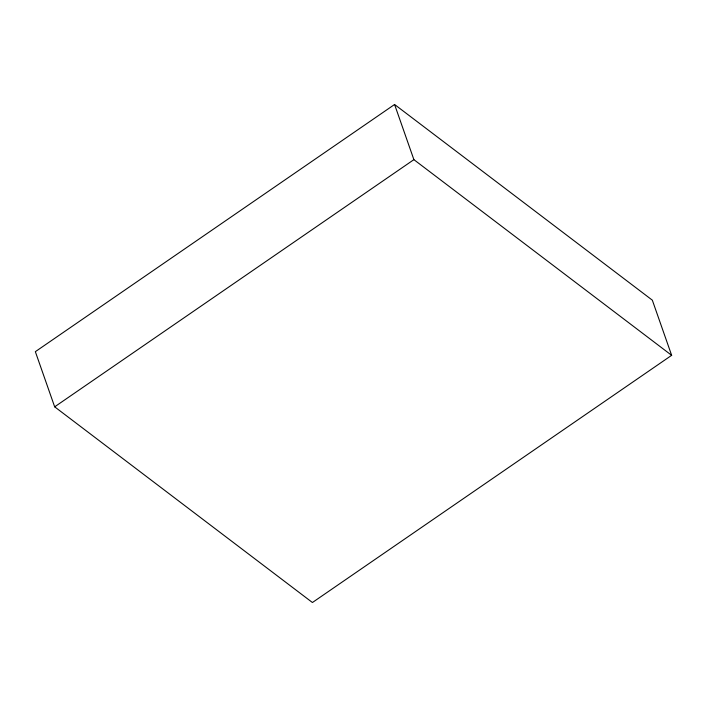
<?xml version="1.0" encoding="UTF-8"?>
<svg xmlns="http://www.w3.org/2000/svg" width="707" height="707" viewBox="0 0 707 707"><rect width="100%" height="100%" fill="white"/><g stroke="black" fill="none" stroke-linecap="round" stroke-linejoin="round"><path stroke-width="1.06" d="M394.577 104.486L35.35 351.671L54.669 406.825L312.423 602.514L671.65 355.329L652.331 300.175L394.577 104.486L413.895 159.649L671.65 355.329M54.669 406.825L413.895 159.649"/></g></svg>
